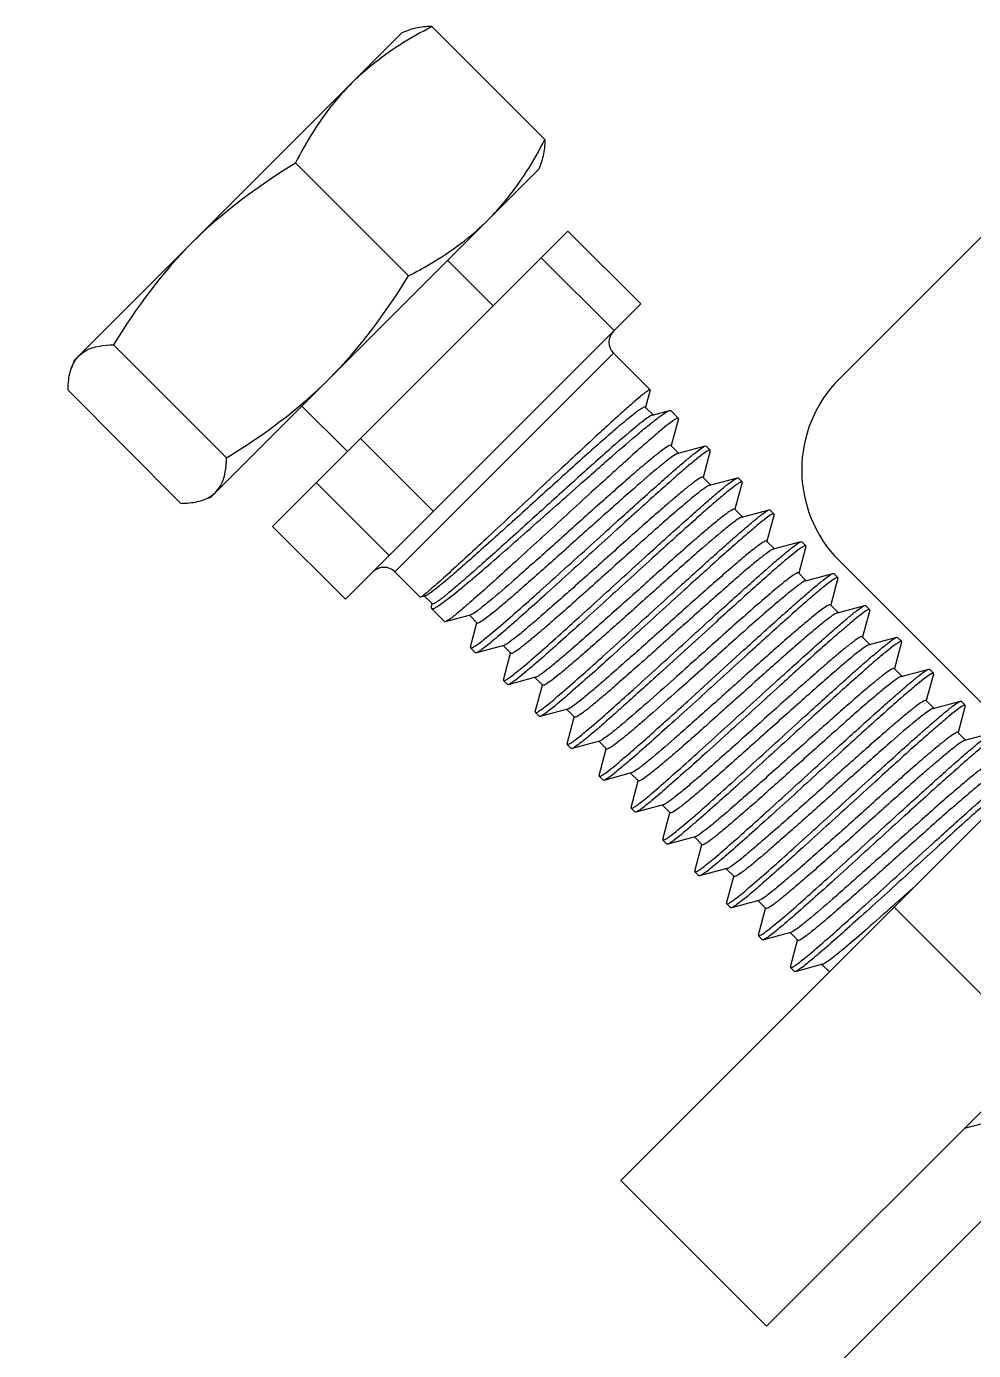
# Model space of a CAD drawing. Extents: x -409572 to -157272, y 600795 to 878326.
# Drawn here: x -394591.3 to -394403.5, y 807111 to 807373.7 of the extents above; entities that cross this region are included whole.
import ezdxf

# ---------------------------------------------------------------- set-up
doc = ezdxf.new("R2010")
doc.units = 0
doc.header["$LTSCALE"] = 1000
doc.header["$MEASUREMENT"] = 0
doc.layers.get('0').update_dxf_attribs({"linetype": 'CONTINUOUS'})

msp = doc.modelspace()

# ---------------------------------------------------------------- linework, layer by layer
for p, q in [((-394510.9, 807373.65), (-394488.49, 807351.24)), ((-394581.86, 807307.39), (-394516.81, 807372.44)), ((-394516.81, 807372.44), (-394515.33, 807372.98)), ((-394268.21, 807349.99), (-394473.44, 807144.76)), ((-394382.81, 807351.03), (-394430.06, 807303.78)), ((-394554.75, 807280.28), (-394489.7, 807345.34)), ((-394537.97, 807346.58), (-394515.56, 807324.17)), ((-394489.16, 807346.82), (-394489.7, 807345.34)), ((-394483.9, 807333.06), (-394542.48, 807274.48)), ((-394483.9, 807333.06), (-394469.45, 807318.61)), ((-394507.77, 807327.27), (-394498.74, 807318.23)), ((-394489.19, 807327.78), (-394474.73, 807313.33)), ((-394528.03, 807260.03), (-394469.45, 807318.61)), ((-394574.05, 807310.5), (-394551.64, 807288.09)), ((-394474.89, 807308.83), (-394518.25, 807265.47)), ((-394467.63, 807301.58), (-394474.89, 807308.83)), ((-394581.86, 807307.39), (-394582.4, 807305.91)), ((-394583.07, 807301.49), (-394560.66, 807279.07)), ((-394467.62, 807301.49), (-394468.52, 807298.15)), ((-394467.62, 807301.49), (-394467.63, 807301.58)), ((-394536.68, 807298.35), (-394527.65, 807289.32)), ((-394468.57, 807298.16), (-394467.04, 807296.62)), ((-394467.16, 807296.59), (-394463.76, 807297.5)), ((-394463.76, 807297.5), (-394463.53, 807297.48)), ((-394462.02, 807295.97), (-394463.53, 807297.48)), ((-394462.01, 807295.82), (-394463.42, 807290.55)), ((-394462.01, 807295.82), (-394462.02, 807295.97)), ((-394444.53, 807115.85), (-394263.8, 807296.57)), ((-394525.06, 807291.91), (-394510.6, 807277.46)), ((-394463.48, 807290.57), (-394461.95, 807289.03)), ((-394462.08, 807289), (-394456.64, 807290.45)), ((-394455.69, 807289.49), (-394457.1, 807284.22)), ((-394456.64, 807290.45), (-394456.49, 807290.43)), ((-394455.7, 807289.64), (-394456.49, 807290.43)), ((-394455.69, 807289.49), (-394455.7, 807289.64)), ((-394457.16, 807284.24), (-394455.62, 807282.71)), ((-394455.75, 807282.67), (-394450.31, 807284.12)), ((-394450.31, 807284.12), (-394450.16, 807284.11)), ((-394449.37, 807283.32), (-394450.16, 807284.11)), ((-394533.81, 807283.16), (-394519.35, 807268.7)), ((-394449.36, 807283.17), (-394450.78, 807277.9)), ((-394449.36, 807283.17), (-394449.37, 807283.32)), ((-394556.23, 807279.74), (-394554.75, 807280.28)), ((-394450.83, 807277.91), (-394449.3, 807276.38)), ((-394449.43, 807276.35), (-394443.99, 807277.8)), ((-394443.04, 807276.84), (-394444.45, 807271.57)), ((-394443.99, 807277.8), (-394443.84, 807277.78)), ((-394443.05, 807277), (-394443.84, 807277.78)), ((-394443.04, 807276.84), (-394443.05, 807277)), ((-394542.48, 807274.48), (-394528.03, 807260.03)), ((-394444.51, 807271.59), (-394442.97, 807270.06)), ((-394443.11, 807270.02), (-394437.66, 807271.47)), ((-394437.66, 807271.47), (-394437.51, 807271.46)), ((-394436.72, 807270.67), (-394437.51, 807271.46)), ((-394436.71, 807270.52), (-394438.13, 807265.25)), ((-394436.71, 807270.52), (-394436.72, 807270.67)), ((-394430.06, 807267.64), (-394393.92, 807231.5)), ((-394513.23, 807260.44), (-394518.25, 807265.47)), ((-394438.18, 807265.27), (-394436.65, 807263.73)), ((-394436.78, 807263.7), (-394431.34, 807265.15)), ((-394430.39, 807264.2), (-394431.8, 807258.93)), ((-394431.34, 807265.15), (-394431.19, 807265.14)), ((-394430.4, 807264.35), (-394431.19, 807265.14)), ((-394430.39, 807264.2), (-394430.4, 807264.35)), ((-394513.17, 807260.44), (-394513.23, 807260.44)), ((-394512.21, 807260.7), (-394513.17, 807260.44)), ((-394510.79, 807259.13), (-394512.33, 807260.67)), ((-394511.01, 807258.49), (-394510.84, 807259.14)), ((-394511.01, 807258.49), (-394510.99, 807258.2)), ((-394508.36, 807255.57), (-394510.99, 807258.2)), ((-394431.86, 807258.94), (-394430.33, 807257.41)), ((-394430.46, 807257.37), (-394425.01, 807258.82)), ((-394424.06, 807257.87), (-394425.48, 807252.6)), ((-394425.01, 807258.82), (-394424.86, 807258.81)), ((-394424.07, 807258.02), (-394424.86, 807258.81)), ((-394424.06, 807257.87), (-394424.07, 807258.02)), ((-394508.24, 807255.57), (-394508.36, 807255.57)), ((-394503.31, 807256.89), (-394508.24, 807255.57)), ((-394501.9, 807255.32), (-394503.44, 807256.86)), ((-394503.22, 807250.6), (-394501.96, 807255.34)), ((-394454.54, 807255.53), (-394465.75, 807245.32)), ((-394430.46, 807257.37), (-394430.54, 807257.35)), ((-394425.53, 807252.62), (-394424, 807251.08)), ((-394424.13, 807251.05), (-394418.69, 807252.5)), ((-394418.69, 807252.5), (-394418.54, 807252.49)), ((-394417.75, 807251.7), (-394418.54, 807252.49)), ((-394503.22, 807250.6), (-394503.2, 807250.42)), ((-394502.23, 807249.44), (-394503.21, 807250.42)), ((-394496.64, 807250.89), (-394502.07, 807249.43)), ((-394495.24, 807249.32), (-394496.77, 807250.85)), ((-394460.21, 807239.79), (-394449, 807249.99)), ((-394417.74, 807251.55), (-394419.15, 807246.28)), ((-394417.74, 807251.55), (-394417.75, 807251.7)), ((-394496.7, 807244.05), (-394495.3, 807249.33)), ((-394490.32, 807244.56), (-394495.75, 807243.1)), ((-394488.91, 807242.99), (-394490.45, 807244.53)), ((-394490.19, 807244.61), (-394490.32, 807244.56)), ((-394419.21, 807246.29), (-394417.68, 807244.76)), ((-394417.81, 807244.72), (-394412.36, 807246.17)), ((-394411.41, 807245.22), (-394412.83, 807239.95)), ((-394412.36, 807246.17), (-394412.21, 807246.16)), ((-394411.42, 807245.37), (-394412.21, 807246.16)), ((-394411.41, 807245.22), (-394411.42, 807245.37)), ((-394496.7, 807244.05), (-394496.69, 807243.9)), ((-394495.9, 807243.11), (-394496.69, 807243.9)), ((-394495.75, 807243.1), (-394495.9, 807243.11)), ((-394490.38, 807237.73), (-394488.97, 807243.01)), ((-394412.89, 807239.97), (-394411.35, 807238.43)), ((-394411.48, 807238.4), (-394406.04, 807239.85)), ((-394406.04, 807239.85), (-394405.89, 807239.84)), ((-394405.1, 807239.05), (-394405.89, 807239.84)), ((-394490.38, 807237.73), (-394490.37, 807237.58)), ((-394489.58, 807236.79), (-394490.37, 807237.58)), ((-394489.43, 807236.78), (-394489.58, 807236.79)), ((-394483.99, 807238.24), (-394489.43, 807236.78)), ((-394482.59, 807236.67), (-394484.12, 807238.2)), ((-394484.05, 807231.4), (-394482.65, 807236.68)), ((-394405.09, 807238.9), (-394406.5, 807233.63)), ((-394405.09, 807238.9), (-394405.1, 807239.05)), ((-395917.99, 805620.7), (-394307.2, 807231.49)), ((-394484.05, 807231.4), (-394484.04, 807231.25)), ((-394477.67, 807231.91), (-394483.1, 807230.45)), ((-394476.27, 807230.35), (-394477.8, 807231.88)), ((-394406.56, 807233.64), (-394405.03, 807232.11)), ((-394405.16, 807232.08), (-394399.71, 807233.52)), ((-394483.25, 807230.47), (-394484.04, 807231.25)), ((-394483.1, 807230.45), (-394483.25, 807230.47)), ((-394477.73, 807225.08), (-394476.32, 807230.36)), ((-394477.73, 807225.08), (-394477.72, 807224.93)), ((-394476.93, 807224.14), (-394477.72, 807224.93)), ((-394476.78, 807224.13), (-394476.93, 807224.14)), ((-394471.34, 807225.59), (-394476.78, 807224.13)), ((-394469.94, 807224.02), (-394471.47, 807225.55)), ((-394471.4, 807218.76), (-394470, 807224.04)), ((-394471.4, 807218.76), (-394471.39, 807218.61)), ((-394470.6, 807217.82), (-394471.39, 807218.61)), ((-394465.02, 807219.26), (-394470.45, 807217.81)), ((-394463.62, 807217.7), (-394465.15, 807219.23)), ((-394470.45, 807217.81), (-394470.6, 807217.82)), ((-394465.08, 807212.43), (-394463.67, 807217.71)), ((-394465.08, 807212.43), (-394465.07, 807212.28)), ((-394464.28, 807211.49), (-394465.07, 807212.28)), ((-394464.13, 807211.48), (-394464.28, 807211.49)), ((-394458.69, 807212.94), (-394464.13, 807211.48)), ((-394457.29, 807211.37), (-394458.83, 807212.9)), ((-394458.75, 807206.11), (-394457.35, 807211.39)), ((-394458.75, 807206.11), (-394458.74, 807205.96)), ((-394457.95, 807205.17), (-394458.74, 807205.96)), ((-394457.8, 807205.16), (-394457.95, 807205.17)), ((-394452.37, 807206.62), (-394457.8, 807205.16)), ((-394450.97, 807205.05), (-394452.5, 807206.58)), ((-394452.22, 807206.67), (-394452.37, 807206.62)), ((-394452.43, 807199.78), (-394451.02, 807205.06)), ((-394446.04, 807200.29), (-394451.48, 807198.83)), ((-394444.64, 807198.72), (-394446.18, 807200.26)), ((-394452.43, 807199.78), (-394452.42, 807199.63)), ((-394451.63, 807198.84), (-394452.42, 807199.63)), ((-394451.48, 807198.83), (-394451.63, 807198.84)), ((-394446.11, 807193.46), (-394444.7, 807198.74)), ((-394390.32, 807170.06), (-394419.23, 807198.97)), ((-394446.11, 807193.46), (-394446.09, 807193.31)), ((-394445.31, 807192.52), (-394446.09, 807193.31)), ((-394445.15, 807192.51), (-394445.31, 807192.52)), ((-394439.72, 807193.97), (-394445.15, 807192.51)), ((-394438.32, 807192.4), (-394439.85, 807193.93)), ((-394439.78, 807187.13), (-394438.38, 807192.41)), ((-394439.78, 807187.13), (-394439.77, 807186.98)), ((-394438.98, 807186.19), (-394439.77, 807186.98)), ((-394433.4, 807187.64), (-394438.83, 807186.18)), ((-394432.06, 807186.14), (-394433.53, 807187.61)), ((-394438.83, 807186.18), (-394438.98, 807186.19)), ((-394401.77, 807156.02), (-394405.3, 807155.07)), ((-394444.53, 807115.85), (-394473.44, 807144.76))]:
    msp.add_line(p, q)
for centre, radius, start, end in [((-394472.72, 807311), 3.07, 135, 225), ((-394411.99, 807285.71), 25.55, 135, 225), ((-394520.42, 807263.3), 3.07, 45, 135), ((-396253.74, 809256.53), 2756.29, 311.71933, 311.84456)]:
    msp.add_arc(centre, radius, start, end)
for points, knots in [([(-394526.78, 807362.46), (-394525.64, 807363.6), (-394520.84, 807367.98), (-394515.25, 807371.43), (-394510.9, 807373.65)], [0, 0, 0, 0, 0.248254, 1, 1, 1, 1]), ([(-394510.9, 807373.65), (-394511.31, 807373.64), (-394512.82, 807373.58), (-394514.33, 807373.34), (-394515.37, 807372.96)], [0, 0, 0, 0, 0.270862, 1, 1, 1, 1]), ([(-394526.78, 807362.46), (-394527.92, 807361.32), (-394532.3, 807356.52), (-394535.75, 807350.93), (-394537.97, 807346.58)], [0, 0, 0, 0, 0.248254, 1, 1, 1, 1]), ([(-394499.68, 807335.36), (-394498.54, 807336.5), (-394494.16, 807341.31), (-394490.71, 807346.89), (-394488.49, 807351.24)], [0, 0, 0, 0, 0.248254, 1, 1, 1, 1]), ([(-394488.49, 807351.24), (-394488.5, 807350.83), (-394488.56, 807349.33), (-394488.8, 807347.81), (-394489.18, 807346.78)], [0, 0, 0, 0, 0.270862, 1, 1, 1, 1]), ([(-394515.56, 807324.17), (-394514.1, 807324.92), (-394508.4, 807328.02), (-394503.11, 807331.93), (-394499.68, 807335.36)], [0, 0, 0, 0, 0.25305, 1, 1, 1, 1]), ([(-394580.91, 807308.34), (-394580.53, 807308.72), (-394578.53, 807310.19), (-394575.95, 807310.47), (-394574.05, 807310.5)], [0, 0, 0, 0, 0.22235, 1, 1, 1, 1]), ([(-394582.38, 807305.95), (-394582.3, 807306.18), (-394581.94, 807307.05), (-394581.4, 807307.85), (-394580.91, 807308.34)], [0, 0, 0, 0, 0.261173, 1, 1, 1, 1]), ([(-394583.07, 807301.49), (-394583.06, 807301.89), (-394583, 807303.4), (-394582.76, 807304.91), (-394582.38, 807305.95)], [0, 0, 0, 0, 0.270862, 1, 1, 1, 1]), ([(-394467.63, 807301.58), (-394467.66, 807301.61), (-394467.85, 807301.54), (-394468.1, 807301.38), (-394468.55, 807301.06), (-394469.41, 807300.38), (-394470.84, 807299.17), (-394472.91, 807297.33), (-394475.46, 807295.03), (-394478.4, 807292.33), (-394481.66, 807289.31), (-394483.93, 807287.19), (-394485.11, 807286.1)], [0, 0, 0, 0, 0.005961, 0.020019, 0.042763, 0.074169, 0.16218, 0.281779, 0.42973, 0.601989, 0.793845, 1, 1, 1, 1]), ([(-394468.57, 807298.16), (-394468.62, 807298.21), (-394468.87, 807298.14), (-394469.22, 807297.94), (-394469.81, 807297.56), (-394470.93, 807296.72), (-394472.76, 807295.23), (-394475.37, 807292.98), (-394478.52, 807290.22), (-394482.09, 807287.04), (-394485.93, 807283.57), (-394489.93, 807279.95), (-394493.93, 807276.33), (-394497.81, 807272.83), (-394501.42, 807269.59), (-394504.65, 807266.73), (-394507.39, 807264.36), (-394509.56, 807262.53), (-394511.09, 807261.39), (-394511.9, 807260.78), (-394512.21, 807260.7)], [0, 0, 0, 0, 0.003403, 0.010859, 0.022763, 0.03908, 0.084361, 0.145013, 0.218706, 0.302631, 0.393625, 0.488307, 0.583205, 0.674888, 0.760095, 0.835845, 0.89954, 0.949057, 0.982826, 1, 1, 1, 1]), ([(-394481.68, 807282.68), (-394479.52, 807284.59), (-394475.55, 807288.09), (-394470.84, 807292.16), (-394467.7, 807294.74), (-394465.98, 807296.11), (-394464.73, 807296.98), (-394464.04, 807297.42), (-394463.76, 807297.5)], [0, 0, 0, 0, 0.372718, 0.681061, 0.801832, 0.896452, 0.962849, 1, 1, 1, 1]), ([(-394467.67, 807296.34), (-394468.13, 807296.06), (-394469.24, 807295.22), (-394472.23, 807292.79), (-394477.12, 807288.49), (-394483.94, 807282.37), (-394490.16, 807276.73), (-394495.22, 807272.16), (-394498.78, 807268.96), (-394502.01, 807266.08), (-394504.83, 807263.62), (-394507.15, 807261.65), (-394508.74, 807260.36), (-394509.72, 807259.63), (-394510.23, 807259.31), (-394510.53, 807259.13), (-394510.75, 807259.09), (-394510.79, 807259.13)], [0, 0, 0, 0, 0.028596, 0.073027, 0.202674, 0.370878, 0.554611, 0.644603, 0.729354, 0.806116, 0.872445, 0.926278, 0.966, 0.980209, 0.990539, 0.997006, 1, 1, 1, 1]), ([(-394462.02, 807295.97), (-394462.06, 807296.01), (-394462.26, 807295.97), (-394462.53, 807295.81), (-394463, 807295.51), (-394463.89, 807294.85), (-394465.34, 807293.68), (-394467.46, 807291.88), (-394470.04, 807289.61), (-394473.01, 807286.95), (-394476.31, 807283.96), (-394478.61, 807281.87), (-394479.8, 807280.79)], [0, 0, 0, 0, 0.00672, 0.021093, 0.043999, 0.075491, 0.163523, 0.283007, 0.430749, 0.60272, 0.794233, 1, 1, 1, 1]), ([(-394467.16, 807296.59), (-394467.19, 807296.58), (-394467.37, 807296.52), (-394467.54, 807296.42), (-394467.67, 807296.34)], [0, 0, 0, 0, 0.181453, 1, 1, 1, 1]), ([(-394463.48, 807290.57), (-394463.52, 807290.61), (-394463.73, 807290.58), (-394464.25, 807290.3), (-394465.33, 807289.55), (-394466.99, 807288.23), (-394469.19, 807286.39), (-394471.84, 807284.1), (-394474.87, 807281.43), (-394478.17, 807278.49), (-394482.82, 807274.34), (-394488.47, 807269.27), (-394494.59, 807263.84), (-394498.93, 807260.08), (-394501.56, 807258), (-394502.52, 807257.29), (-394502.93, 807257.07)], [0, 0, 0, 0, 0.003326, 0.010207, 0.036006, 0.077506, 0.133409, 0.201849, 0.280515, 0.366741, 0.457609, 0.640942, 0.80605, 0.931108, 0.973278, 1, 1, 1, 1]), ([(-394474.34, 807275.33), (-394472.17, 807277.3), (-394469.04, 807280.12), (-394465.04, 807283.67), (-394462.52, 807285.88), (-394460.4, 807287.68), (-394458.73, 807289.06), (-394457.54, 807289.93), (-394456.89, 807290.38), (-394456.64, 807290.45)], [0, 0, 0, 0, 0.377224, 0.54287, 0.687753, 0.808376, 0.901881, 0.966123, 1, 1, 1, 1]), ([(-394455.7, 807289.64), (-394455.73, 807289.68), (-394455.93, 807289.64), (-394456.42, 807289.37), (-394457.45, 807288.64), (-394459.02, 807287.36), (-394461.15, 807285.56), (-394463.73, 807283.31), (-394466.72, 807280.65), (-394470.02, 807277.67), (-394472.32, 807275.58), (-394473.51, 807274.5)], [0, 0, 0, 0, 0.006764, 0.021168, 0.075586, 0.163643, 0.283139, 0.43087, 0.602811, 0.794278, 1, 1, 1, 1]), ([(-394553.8, 807281.23), (-394553.42, 807281.62), (-394551.95, 807283.61), (-394551.67, 807286.2), (-394551.64, 807288.09)], [0, 0, 0, 0, 0.22235, 1, 1, 1, 1]), ([(-394462.64, 807288.72), (-394463.08, 807288.45), (-394464.12, 807287.68), (-394466.85, 807285.48), (-394471.29, 807281.63), (-394477.44, 807276.16), (-394483.06, 807271.12), (-394487.63, 807267.03), (-394490.86, 807264.16), (-394493.81, 807261.57), (-394496.39, 807259.35), (-394498.52, 807257.57), (-394500.12, 807256.3), (-394501.16, 807255.58), (-394501.66, 807255.31), (-394501.87, 807255.28), (-394501.9, 807255.32)], [0, 0, 0, 0, 0.02987, 0.074864, 0.204049, 0.370755, 0.553129, 0.642736, 0.727349, 0.804209, 0.870824, 0.925059, 0.965214, 0.990129, 0.996773, 1, 1, 1, 1]), ([(-394462.08, 807289), (-394462.11, 807288.99), (-394462.31, 807288.92), (-394462.5, 807288.81), (-394462.64, 807288.72)], [0, 0, 0, 0, 0.180154, 1, 1, 1, 1]), ([(-394485.11, 807286.1), (-394488.37, 807283.05), (-394493.19, 807278.53), (-394499.44, 807272.69), (-394503.64, 807268.78), (-394507.22, 807265.49), (-394509.74, 807263.21), (-394511.34, 807261.83), (-394512.17, 807261.13), (-394512.75, 807260.7), (-394513.05, 807260.47), (-394513.17, 807260.44)], [0, 0, 0, 0, 0.352343, 0.521286, 0.674411, 0.804337, 0.904804, 0.942423, 0.971006, 0.990237, 1, 1, 1, 1]), ([(-394457.16, 807284.24), (-394457.2, 807284.28), (-394457.42, 807284.24), (-394457.96, 807283.95), (-394459.1, 807283.15), (-394460.83, 807281.76), (-394463.14, 807279.82), (-394465.92, 807277.42), (-394469.07, 807274.64), (-394472.5, 807271.59), (-394477.26, 807267.32), (-394481.99, 807263.09), (-394486.52, 807259.08), (-394489.49, 807256.47), (-394492.05, 807254.29), (-394494.08, 807252.6), (-394495.54, 807251.53), (-394496.33, 807250.97), (-394496.64, 807250.89)], [0, 0, 0, 0, 0.003454, 0.01069, 0.03788, 0.081592, 0.14037, 0.212137, 0.294327, 0.383985, 0.477885, 0.664852, 0.751185, 0.82854, 0.894141, 0.945652, 0.981282, 1, 1, 1, 1]), ([(-394467.98, 807268.97), (-394465.81, 807270.94), (-394462.68, 807273.77), (-394458.69, 807277.33), (-394456.18, 807279.54), (-394454.06, 807281.35), (-394452.39, 807282.73), (-394451.2, 807283.6), (-394450.56, 807284.05), (-394450.31, 807284.12)], [0, 0, 0, 0, 0.377469, 0.543191, 0.688109, 0.808726, 0.902172, 0.966298, 1, 1, 1, 1]), ([(-394556.2, 807279.76), (-394555.96, 807279.84), (-394555.1, 807280.2), (-394554.29, 807280.74), (-394553.8, 807281.23)], [0, 0, 0, 0, 0.261173, 1, 1, 1, 1]), ([(-394510.99, 807258.2), (-394510.92, 807258.13), (-394510.55, 807258.21), (-394510.03, 807258.49), (-394509.17, 807259.04), (-394507.54, 807260.24), (-394504.92, 807262.34), (-394501.19, 807265.49), (-394496.79, 807269.31), (-394491.93, 807273.59), (-394486.85, 807278.1), (-394483.4, 807281.15), (-394481.68, 807282.68)], [0, 0, 0, 0, 0.007718, 0.024092, 0.050069, 0.085552, 0.183385, 0.312896, 0.467567, 0.639554, 0.820094, 1, 1, 1, 1]), ([(-394455.75, 807282.67), (-394456.07, 807282.59), (-394456.85, 807282.03), (-394458.31, 807280.96), (-394460.34, 807279.27), (-394462.9, 807277.1), (-394465.87, 807274.49), (-394470.41, 807270.47), (-394475.13, 807266.24), (-394479.89, 807261.97), (-394483.32, 807258.92), (-394486.48, 807256.14), (-394489.25, 807253.73), (-394491.56, 807251.79), (-394493.3, 807250.41), (-394494.43, 807249.61), (-394494.97, 807249.31), (-394495.2, 807249.28), (-394495.24, 807249.32)], [0, 0, 0, 0, 0.01868, 0.054279, 0.105765, 0.171349, 0.248696, 0.335028, 0.522011, 0.615926, 0.705601, 0.787808, 0.859593, 0.918386, 0.962109, 0.989307, 0.996546, 1, 1, 1, 1]), ([(-394449.37, 807283.32), (-394449.41, 807283.36), (-394449.61, 807283.32), (-394449.89, 807283.16), (-394450.35, 807282.87), (-394451.25, 807282.21), (-394452.71, 807281.04), (-394454.82, 807279.24), (-394457.41, 807276.98), (-394460.39, 807274.32), (-394463.7, 807271.35), (-394466, 807269.26), (-394467.19, 807268.18)], [0, 0, 0, 0, 0.006769, 0.021177, 0.044114, 0.075625, 0.163681, 0.283172, 0.430898, 0.602836, 0.794292, 1, 1, 1, 1]), ([(-394560.66, 807279.07), (-394560.25, 807279.08), (-394558.74, 807279.14), (-394557.23, 807279.38), (-394556.2, 807279.76)], [0, 0, 0, 0, 0.270862, 1, 1, 1, 1]), ([(-394479.8, 807280.79), (-394483.06, 807277.81), (-394487.87, 807273.38), (-394494.13, 807267.67), (-394498.35, 807263.84), (-394501.98, 807260.6), (-394504.56, 807258.35), (-394506.21, 807256.98), (-394507.1, 807256.28), (-394507.74, 807255.83), (-394508.1, 807255.6), (-394508.24, 807255.57)], [0, 0, 0, 0, 0.348378, 0.515751, 0.667951, 0.797828, 0.899283, 0.937823, 0.967619, 0.988371, 1, 1, 1, 1]), ([(-394450.83, 807277.91), (-394450.87, 807277.96), (-394451.09, 807277.92), (-394451.62, 807277.64), (-394452.73, 807276.86), (-394454.42, 807275.51), (-394456.68, 807273.62), (-394459.4, 807271.27), (-394462.49, 807268.54), (-394465.86, 807265.55), (-394470.56, 807261.34), (-394476.24, 807256.25), (-394481.61, 807251.49), (-394485.33, 807248.29), (-394487.44, 807246.54), (-394488.99, 807245.35), (-394489.85, 807244.75), (-394490.19, 807244.61)], [0, 0, 0, 0, 0.0034, 0.010481, 0.037064, 0.079814, 0.137351, 0.207694, 0.288393, 0.376621, 0.469285, 0.654869, 0.819322, 0.88628, 0.93982, 0.978116, 1, 1, 1, 1]), ([(-394449.91, 807276.11), (-394450.33, 807275.86), (-394451.33, 807275.13), (-394454, 807273), (-394458.36, 807269.22), (-394464.44, 807263.83), (-394470.02, 807258.82), (-394474.58, 807254.74), (-394477.81, 807251.87), (-394480.77, 807249.28), (-394483.36, 807247.05), (-394485.5, 807245.25), (-394487.11, 807243.98), (-394488.16, 807243.25), (-394488.67, 807242.98), (-394488.87, 807242.95), (-394488.91, 807242.99)], [0, 0, 0, 0, 0.028607, 0.072452, 0.199893, 0.36582, 0.548462, 0.638549, 0.723814, 0.801433, 0.868843, 0.923828, 0.964605, 0.989945, 0.99671, 1, 1, 1, 1]), ([(-394461.65, 807262.64), (-394459.48, 807264.61), (-394456.36, 807267.45), (-394452.37, 807271), (-394449.85, 807273.22), (-394447.73, 807275.02), (-394446.06, 807276.41), (-394444.88, 807277.28), (-394444.24, 807277.73), (-394443.99, 807277.8)], [0, 0, 0, 0, 0.377471, 0.543199, 0.68812, 0.808735, 0.902176, 0.966298, 1, 1, 1, 1]), ([(-394443.05, 807277), (-394443.08, 807277.03), (-394443.28, 807276.99), (-394443.77, 807276.73), (-394444.8, 807275.99), (-394446.37, 807274.72), (-394448.5, 807272.92), (-394451.08, 807270.66), (-394454.07, 807268), (-394457.37, 807265.02), (-394459.67, 807262.94), (-394460.86, 807261.85)], [0, 0, 0, 0, 0.006751, 0.021138, 0.075529, 0.163569, 0.283057, 0.430793, 0.602755, 0.79425, 1, 1, 1, 1]), ([(-394449.43, 807276.35), (-394449.46, 807276.34), (-394449.63, 807276.28), (-394449.79, 807276.19), (-394449.91, 807276.11)], [0, 0, 0, 0, 0.185393, 1, 1, 1, 1]), ([(-394503.2, 807250.42), (-394503.14, 807250.36), (-394502.79, 807250.48), (-394502.31, 807250.77), (-394501.47, 807251.35), (-394500.42, 807252.17), (-394499.1, 807253.25), (-394496.88, 807255.11), (-394493.64, 807257.94), (-394489.29, 807261.81), (-394484.49, 807266.14), (-394479.45, 807270.7), (-394476.04, 807273.79), (-394474.34, 807275.33)], [0, 0, 0, 0, 0.006963, 0.023033, 0.048864, 0.084278, 0.128882, 0.182131, 0.311785, 0.466682, 0.638948, 0.819791, 1, 1, 1, 1]), ([(-394473.51, 807274.5), (-394476.77, 807271.55), (-394481.57, 807267.16), (-394487.82, 807261.49), (-394492.04, 807257.68), (-394495.68, 807254.46), (-394498.58, 807251.98), (-394500.48, 807250.43), (-394501.55, 807249.69), (-394501.92, 807249.47), (-394502.07, 807249.43)], [0, 0, 0, 0, 0.34673, 0.51345, 0.665272, 0.795129, 0.896992, 0.966206, 0.987594, 1, 1, 1, 1]), ([(-394444.51, 807271.59), (-394444.55, 807271.63), (-394444.76, 807271.6), (-394445.28, 807271.32), (-394446.37, 807270.56), (-394448.03, 807269.24), (-394450.25, 807267.39), (-394452.91, 807265.08), (-394455.95, 807262.41), (-394459.27, 807259.46), (-394463.92, 807255.3), (-394469.56, 807250.24), (-394474.93, 807245.48), (-394478.68, 807242.25), (-394480.84, 807240.44), (-394482.46, 807239.18), (-394483.37, 807238.53), (-394483.75, 807238.34)], [0, 0, 0, 0, 0.003357, 0.010314, 0.036413, 0.078396, 0.134939, 0.204143, 0.283646, 0.370725, 0.462392, 0.646848, 0.81189, 0.879926, 0.93509, 0.975533, 1, 1, 1, 1]), ([(-394455.33, 807256.32), (-394453.16, 807258.29), (-394450.03, 807261.12), (-394446.04, 807264.68), (-394443.53, 807266.89), (-394441.41, 807268.7), (-394439.74, 807270.09), (-394438.55, 807270.96), (-394437.91, 807271.4), (-394437.66, 807271.47)], [0, 0, 0, 0, 0.377474, 0.5432, 0.688119, 0.808732, 0.902174, 0.966298, 1, 1, 1, 1]), ([(-394496.69, 807243.9), (-394496.63, 807243.84), (-394496.28, 807243.99), (-394495.82, 807244.28), (-394495, 807244.88), (-394493.95, 807245.7), (-394492.64, 807246.79), (-394490.44, 807248.67), (-394487.22, 807251.51), (-394482.89, 807255.4), (-394478.09, 807259.75), (-394473.07, 807264.33), (-394469.67, 807267.42), (-394467.98, 807268.97)], [0, 0, 0, 0, 0.006649, 0.022591, 0.048358, 0.08374, 0.128335, 0.181594, 0.311309, 0.466309, 0.638694, 0.819661, 1, 1, 1, 1]), ([(-394467.19, 807268.18), (-394470.44, 807265.22), (-394475.25, 807260.83), (-394481.49, 807255.16), (-394485.72, 807251.36), (-394489.36, 807248.13), (-394492.26, 807245.66), (-394494.15, 807244.1), (-394495.22, 807243.37), (-394495.6, 807243.14), (-394495.75, 807243.1)], [0, 0, 0, 0, 0.346741, 0.513465, 0.665282, 0.795135, 0.896996, 0.966208, 0.987595, 1, 1, 1, 1]), ([(-394443.44, 807269.88), (-394443.83, 807269.66), (-394444.78, 807268.98), (-394446.45, 807267.66), (-394448.64, 807265.83), (-394452.4, 807262.57), (-394457.76, 807257.82), (-394463.38, 807252.78), (-394468, 807248.65), (-394471.28, 807245.73), (-394474.29, 807243.09), (-394476.92, 807240.81), (-394479.11, 807238.99), (-394480.75, 807237.68), (-394481.82, 807236.93), (-394482.34, 807236.66), (-394482.55, 807236.63), (-394482.59, 807236.67)], [0, 0, 0, 0, 0.026094, 0.067879, 0.124054, 0.192759, 0.358157, 0.5419, 0.632944, 0.719307, 0.798065, 0.866559, 0.922485, 0.963991, 0.989789, 0.996669, 1, 1, 1, 1]), ([(-394436.72, 807270.67), (-394436.76, 807270.71), (-394436.96, 807270.67), (-394437.24, 807270.51), (-394437.71, 807270.22), (-394438.6, 807269.56), (-394440.06, 807268.39), (-394442.17, 807266.59), (-394444.76, 807264.33), (-394447.74, 807261.67), (-394451.05, 807258.7), (-394453.35, 807256.61), (-394454.54, 807255.53)], [0, 0, 0, 0, 0.00677, 0.021179, 0.044118, 0.075631, 0.163692, 0.283187, 0.430912, 0.602844, 0.794295, 1, 1, 1, 1]), ([(-394443.11, 807270.02), (-394443.13, 807270.02), (-394443.24, 807269.98), (-394443.35, 807269.92), (-394443.44, 807269.88)], [0, 0, 0, 0, 0.197861, 1, 1, 1, 1]), ([(-394438.18, 807265.27), (-394438.24, 807265.32), (-394438.55, 807265.23), (-394438.97, 807264.98), (-394439.69, 807264.49), (-394441.05, 807263.45), (-394443.27, 807261.62), (-394446.42, 807258.91), (-394450.14, 807255.63), (-394454.25, 807251.97), (-394458.55, 807248.12), (-394461.45, 807245.52), (-394462.9, 807244.22)], [0, 0, 0, 0, 0.007187, 0.023409, 0.049389, 0.084973, 0.183182, 0.313164, 0.468251, 0.640433, 0.820786, 1, 1, 1, 1]), ([(-394436.78, 807263.7), (-394437.16, 807263.6), (-394438.11, 807262.88), (-394439.9, 807261.54), (-394442.41, 807259.41), (-394445.55, 807256.71), (-394449.17, 807253.51), (-394454.48, 807248.77), (-394458.56, 807245.1), (-394461.32, 807242.64)], [0, 0, 0, 0, 0.036102, 0.107011, 0.209882, 0.340038, 0.491461, 0.657121, 1, 1, 1, 1]), ([(-394449, 807249.99), (-394446.83, 807251.97), (-394443.71, 807254.8), (-394439.72, 807258.36), (-394437.2, 807260.57), (-394435.08, 807262.38), (-394433.42, 807263.76), (-394432.23, 807264.63), (-394431.59, 807265.08), (-394431.34, 807265.15)], [0, 0, 0, 0, 0.377469, 0.543192, 0.688111, 0.808729, 0.902174, 0.966298, 1, 1, 1, 1]), ([(-394430.4, 807264.35), (-394430.44, 807264.38), (-394430.63, 807264.35), (-394431.12, 807264.08), (-394432.15, 807263.34), (-394433.73, 807262.07), (-394435.85, 807260.27), (-394438.43, 807258.01), (-394441.42, 807255.35), (-394444.72, 807252.37), (-394447.02, 807250.29), (-394448.21, 807249.21)], [0, 0, 0, 0, 0.006764, 0.021166, 0.075581, 0.163632, 0.283123, 0.430854, 0.602802, 0.794275, 1, 1, 1, 1]), ([(-394490.37, 807237.58), (-394490.31, 807237.52), (-394489.96, 807237.66), (-394489.5, 807237.95), (-394488.67, 807238.55), (-394487.63, 807239.38), (-394486.32, 807240.47), (-394484.12, 807242.35), (-394480.89, 807245.19), (-394476.56, 807249.08), (-394471.77, 807253.43), (-394466.75, 807258), (-394463.35, 807261.1), (-394461.65, 807262.64)], [0, 0, 0, 0, 0.006666, 0.022627, 0.048408, 0.083802, 0.128405, 0.181668, 0.311381, 0.466366, 0.638733, 0.819684, 1, 1, 1, 1]), ([(-394460.86, 807261.85), (-394464.12, 807258.9), (-394468.92, 807254.51), (-394475.17, 807248.84), (-394479.39, 807245.03), (-394483.04, 807241.81), (-394485.93, 807239.33), (-394487.83, 807237.78), (-394488.9, 807237.04), (-394489.27, 807236.82), (-394489.43, 807236.78)], [0, 0, 0, 0, 0.346731, 0.513454, 0.665274, 0.795126, 0.896989, 0.966206, 0.987594, 1, 1, 1, 1]), ([(-394431.86, 807258.94), (-394431.9, 807258.98), (-394432.1, 807258.95), (-394432.61, 807258.69), (-394433.65, 807257.97), (-394435.25, 807256.7), (-394437.38, 807254.92), (-394439.95, 807252.71), (-394442.88, 807250.13), (-394446.1, 807247.28), (-394450.64, 807243.22), (-394456.2, 807238.22), (-394462.29, 807232.83), (-394466.66, 807229.04), (-394469.35, 807226.87), (-394470.37, 807226.12), (-394470.8, 807225.86)], [0, 0, 0, 0, 0.003275, 0.01, 0.035178, 0.075698, 0.130349, 0.197374, 0.27459, 0.359464, 0.449211, 0.631458, 0.797569, 0.925917, 0.970495, 1, 1, 1, 1]), ([(-394442.68, 807243.67), (-394440.51, 807245.64), (-394437.38, 807248.47), (-394433.39, 807252.03), (-394430.88, 807254.24), (-394428.76, 807256.05), (-394427.09, 807257.44), (-394425.9, 807258.31), (-394425.27, 807258.75), (-394425.01, 807258.82)], [0, 0, 0, 0, 0.377475, 0.543203, 0.688123, 0.808736, 0.902176, 0.966298, 1, 1, 1, 1]), ([(-394424.07, 807258.02), (-394424.11, 807258.06), (-394424.31, 807258.02), (-394424.8, 807257.75), (-394425.82, 807257.02), (-394427.4, 807255.74), (-394429.53, 807253.94), (-394432.11, 807251.68), (-394435.09, 807249.03), (-394438.4, 807246.05), (-394440.7, 807243.96), (-394441.89, 807242.88)], [0, 0, 0, 0, 0.006753, 0.021141, 0.075535, 0.163578, 0.283068, 0.430803, 0.602762, 0.794253, 1, 1, 1, 1]), ([(-394502.93, 807257.07), (-394502.96, 807257.04), (-394503.09, 807256.98), (-394503.21, 807256.92), (-394503.31, 807256.89)], [0, 0, 0, 0, 0.308118, 1, 1, 1, 1]), ([(-394484.04, 807231.25), (-394483.98, 807231.19), (-394483.63, 807231.34), (-394483.17, 807231.63), (-394482.35, 807232.23), (-394481.31, 807233.05), (-394479.99, 807234.14), (-394477.79, 807236.02), (-394474.57, 807238.87), (-394470.24, 807242.75), (-394465.45, 807247.1), (-394460.43, 807251.68), (-394457.03, 807254.77), (-394455.33, 807256.32)], [0, 0, 0, 0, 0.006653, 0.022601, 0.048372, 0.083758, 0.128357, 0.181617, 0.311328, 0.466323, 0.638705, 0.819669, 1, 1, 1, 1]), ([(-394430.54, 807257.35), (-394430.88, 807257.22), (-394431.71, 807256.63), (-394433.24, 807255.48), (-394435.32, 807253.74), (-394437.9, 807251.53), (-394440.89, 807248.91), (-394445.41, 807244.9), (-394450.1, 807240.7), (-394454.82, 807236.47), (-394458.21, 807233.46), (-394461.32, 807230.72), (-394464.05, 807228.35), (-394466.33, 807226.45), (-394468.03, 807225.09), (-394469.15, 807224.3), (-394469.68, 807224.01), (-394469.9, 807223.98), (-394469.94, 807224.02)], [0, 0, 0, 0, 0.02094, 0.058446, 0.111386, 0.177943, 0.255788, 0.342174, 0.52817, 0.621201, 0.709853, 0.790993, 0.861757, 0.919661, 0.962695, 0.989457, 0.996584, 1, 1, 1, 1]), ([(-394425.53, 807252.62), (-394425.58, 807252.66), (-394425.8, 807252.62), (-394426.34, 807252.33), (-394427.48, 807251.53), (-394429.21, 807250.14), (-394431.52, 807248.2), (-394434.29, 807245.8), (-394437.45, 807243.02), (-394440.88, 807239.97), (-394445.64, 807235.7), (-394450.36, 807231.47), (-394454.89, 807227.45), (-394457.87, 807224.84), (-394460.42, 807222.67), (-394462.46, 807220.98), (-394463.92, 807219.91), (-394464.71, 807219.35), (-394465.02, 807219.26)], [0, 0, 0, 0, 0.003453, 0.010691, 0.037881, 0.081592, 0.14037, 0.212138, 0.294327, 0.383985, 0.477885, 0.664851, 0.751185, 0.82854, 0.894141, 0.945651, 0.981282, 1, 1, 1, 1]), ([(-394436.35, 807237.34), (-394434.18, 807239.32), (-394431.06, 807242.15), (-394427.07, 807245.71), (-394424.55, 807247.92), (-394422.43, 807249.73), (-394420.77, 807251.11), (-394419.58, 807251.98), (-394418.94, 807252.43), (-394418.69, 807252.5)], [0, 0, 0, 0, 0.377472, 0.543197, 0.688115, 0.808729, 0.902174, 0.966298, 1, 1, 1, 1]), ([(-394424.13, 807251.05), (-394424.44, 807250.97), (-394425.23, 807250.41), (-394426.69, 807249.34), (-394428.72, 807247.65), (-394431.27, 807245.47), (-394434.25, 807242.86), (-394438.78, 807238.85), (-394443.5, 807234.62), (-394448.27, 807230.35), (-394451.7, 807227.3), (-394454.86, 807224.52), (-394457.63, 807222.11), (-394459.94, 807220.17), (-394461.67, 807218.78), (-394462.81, 807217.99), (-394463.35, 807217.69), (-394463.57, 807217.65), (-394463.62, 807217.7)], [0, 0, 0, 0, 0.01868, 0.054278, 0.105765, 0.171349, 0.248696, 0.335028, 0.522011, 0.615926, 0.705601, 0.787809, 0.859594, 0.918387, 0.96211, 0.989307, 0.996546, 1, 1, 1, 1]), ([(-394417.75, 807251.7), (-394417.79, 807251.74), (-394417.99, 807251.7), (-394418.27, 807251.54), (-394418.73, 807251.24), (-394419.62, 807250.59), (-394421.09, 807249.41), (-394423.2, 807247.62), (-394425.79, 807245.36), (-394428.77, 807242.7), (-394432.08, 807239.72), (-394434.37, 807237.64), (-394435.56, 807236.56)], [0, 0, 0, 0, 0.006772, 0.021184, 0.044125, 0.07564, 0.163702, 0.283197, 0.430921, 0.602852, 0.794299, 1, 1, 1, 1]), ([(-394502.07, 807249.43), (-394502.1, 807249.42), (-394502.16, 807249.41), (-394502.21, 807249.42), (-394502.23, 807249.44)], [0, 0, 0, 0, 0.601135, 1, 1, 1, 1]), ([(-394448.21, 807249.21), (-394451.47, 807246.25), (-394456.27, 807241.86), (-394462.52, 807236.19), (-394466.75, 807232.39), (-394470.39, 807229.16), (-394473.28, 807226.68), (-394475.18, 807225.13), (-394476.25, 807224.39), (-394476.62, 807224.17), (-394476.78, 807224.13)], [0, 0, 0, 0, 0.346742, 0.513466, 0.665282, 0.795133, 0.896995, 0.966208, 0.987595, 1, 1, 1, 1]), ([(-394465.75, 807245.32), (-394467.88, 807243.39), (-394470.95, 807240.6), (-394474.87, 807237.11), (-394477.34, 807234.94), (-394479.42, 807233.17), (-394481.06, 807231.81), (-394482.22, 807230.96), (-394482.85, 807230.52), (-394483.1, 807230.45)], [0, 0, 0, 0, 0.37799, 0.543633, 0.688373, 0.808786, 0.902082, 0.966176, 1, 1, 1, 1]), ([(-394419.21, 807246.29), (-394419.25, 807246.33), (-394419.47, 807246.3), (-394420.02, 807246), (-394421.15, 807245.2), (-394422.88, 807243.82), (-394425.19, 807241.88), (-394427.97, 807239.47), (-394431.12, 807236.69), (-394434.55, 807233.64), (-394439.32, 807229.38), (-394444.04, 807225.14), (-394448.57, 807221.13), (-394451.55, 807218.52), (-394454.1, 807216.34), (-394456.14, 807214.65), (-394457.59, 807213.58), (-394458.38, 807213.02), (-394458.69, 807212.94)], [0, 0, 0, 0, 0.003454, 0.01069, 0.03788, 0.081592, 0.14037, 0.212137, 0.294327, 0.383985, 0.477885, 0.664852, 0.751185, 0.82854, 0.894141, 0.945652, 0.981282, 1, 1, 1, 1]), ([(-394417.81, 807244.72), (-394418.12, 807244.64), (-394418.91, 807244.08), (-394420.36, 807243.01), (-394422.4, 807241.32), (-394424.95, 807239.15), (-394427.93, 807236.54), (-394432.46, 807232.52), (-394437.18, 807228.29), (-394441.95, 807224.03), (-394445.37, 807220.97), (-394448.53, 807218.19), (-394451.31, 807215.79), (-394453.62, 807213.85), (-394455.35, 807212.46), (-394456.48, 807211.66), (-394457.03, 807211.37), (-394457.25, 807211.33), (-394457.29, 807211.37)], [0, 0, 0, 0, 0.01868, 0.054279, 0.105765, 0.171349, 0.248696, 0.335028, 0.522011, 0.615925, 0.705601, 0.787808, 0.859593, 0.918386, 0.962109, 0.989307, 0.996546, 1, 1, 1, 1]), ([(-394430.03, 807231.02), (-394427.86, 807232.99), (-394424.73, 807235.82), (-394420.75, 807239.38), (-394418.23, 807241.59), (-394416.11, 807243.4), (-394414.44, 807244.79), (-394413.26, 807245.66), (-394412.62, 807246.11), (-394412.36, 807246.17)], [0, 0, 0, 0, 0.377469, 0.543193, 0.688114, 0.808731, 0.902175, 0.966298, 1, 1, 1, 1]), ([(-394411.42, 807245.37), (-394411.46, 807245.41), (-394411.66, 807245.37), (-394412.15, 807245.1), (-394413.18, 807244.37), (-394414.75, 807243.09), (-394416.88, 807241.29), (-394419.46, 807239.03), (-394422.44, 807236.38), (-394425.75, 807233.4), (-394428.05, 807231.31), (-394429.24, 807230.23)], [0, 0, 0, 0, 0.006759, 0.021154, 0.075559, 0.163605, 0.283093, 0.430826, 0.60278, 0.794263, 1, 1, 1, 1]), ([(-394462.9, 807244.22), (-394464.7, 807242.63), (-394467.97, 807239.72), (-394471.86, 807236.33), (-394474.44, 807234.19), (-394475.85, 807233.06), (-394476.87, 807232.34), (-394477.44, 807231.97), (-394477.67, 807231.91)], [0, 0, 0, 0, 0.374071, 0.682548, 0.803098, 0.897367, 0.963332, 1, 1, 1, 1]), ([(-394461.32, 807242.64), (-394463.24, 807240.93), (-394466, 807238.48), (-394469.49, 807235.44), (-394471.67, 807233.59), (-394473.41, 807232.16), (-394474.82, 807231.06), (-394475.58, 807230.58), (-394476.17, 807230.25), (-394476.27, 807230.35)], [0, 0, 0, 0, 0.397555, 0.569298, 0.716744, 0.835965, 0.923877, 0.978429, 1, 1, 1, 1]), ([(-394471.39, 807218.61), (-394471.33, 807218.55), (-394470.98, 807218.69), (-394470.52, 807218.98), (-394469.7, 807219.58), (-394468.65, 807220.41), (-394467.34, 807221.49), (-394465.14, 807223.37), (-394461.91, 807226.22), (-394457.59, 807230.11), (-394452.8, 807234.45), (-394447.78, 807239.03), (-394444.38, 807242.13), (-394442.68, 807243.67)], [0, 0, 0, 0, 0.006667, 0.022629, 0.048411, 0.083807, 0.128411, 0.181675, 0.311387, 0.466369, 0.638735, 0.819685, 1, 1, 1, 1]), ([(-394441.89, 807242.88), (-394445.14, 807239.92), (-394449.95, 807235.53), (-394456.19, 807229.86), (-394460.42, 807226.06), (-394464.06, 807222.83), (-394466.96, 807220.36), (-394468.85, 807218.81), (-394469.92, 807218.07), (-394470.3, 807217.85), (-394470.45, 807217.81)], [0, 0, 0, 0, 0.346729, 0.513451, 0.665273, 0.795127, 0.896989, 0.966206, 0.987594, 1, 1, 1, 1]), ([(-394477.72, 807224.93), (-394477.68, 807224.89), (-394477.48, 807224.93), (-394477.01, 807225.19), (-394476, 807225.91), (-394474.45, 807227.16), (-394472.37, 807228.92), (-394469.83, 807231.13), (-394466.9, 807233.74), (-394463.65, 807236.67), (-394461.38, 807238.72), (-394460.21, 807239.79)], [0, 0, 0, 0, 0.006765, 0.021121, 0.075359, 0.163169, 0.282417, 0.429984, 0.601928, 0.793658, 1, 1, 1, 1]), ([(-394412.89, 807239.97), (-394412.93, 807240.01), (-394413.14, 807239.97), (-394413.67, 807239.69), (-394414.77, 807238.92), (-394416.46, 807237.58), (-394418.7, 807235.69), (-394421.41, 807233.36), (-394424.49, 807230.65), (-394427.84, 807227.67), (-394432.53, 807223.47), (-394438.19, 807218.39), (-394443.57, 807213.63), (-394447.3, 807210.42), (-394449.42, 807208.65), (-394450.99, 807207.45), (-394451.86, 807206.83), (-394452.22, 807206.67)], [0, 0, 0, 0, 0.003388, 0.010435, 0.036885, 0.079424, 0.136687, 0.206717, 0.287086, 0.374999, 0.46739, 0.652665, 0.817282, 0.884537, 0.938524, 0.977409, 1, 1, 1, 1]), ([(-394423.7, 807224.7), (-394421.53, 807226.67), (-394418.41, 807229.5), (-394414.42, 807233.06), (-394411.9, 807235.27), (-394409.79, 807237.08), (-394408.12, 807238.46), (-394406.93, 807239.33), (-394406.29, 807239.78), (-394406.04, 807239.85)], [0, 0, 0, 0, 0.377477, 0.543204, 0.688124, 0.808736, 0.902175, 0.966298, 1, 1, 1, 1]), ([(-394465.07, 807212.28), (-394465.01, 807212.22), (-394464.66, 807212.37), (-394464.2, 807212.65), (-394463.37, 807213.25), (-394462.33, 807214.08), (-394461.02, 807215.17), (-394458.82, 807217.05), (-394455.59, 807219.89), (-394451.26, 807223.78), (-394446.47, 807228.13), (-394441.45, 807232.7), (-394438.05, 807235.8), (-394436.35, 807237.34)], [0, 0, 0, 0, 0.006648, 0.02259, 0.048356, 0.083739, 0.128335, 0.181593, 0.311305, 0.466305, 0.638692, 0.819661, 1, 1, 1, 1]), ([(-394411.92, 807238.19), (-394412.34, 807237.95), (-394413.32, 807237.23), (-394415.97, 807235.12), (-394420.31, 807231.36), (-394426.4, 807225.97), (-394431.99, 807220.95), (-394436.56, 807216.86), (-394439.81, 807213.98), (-394442.78, 807211.37), (-394445.38, 807209.12), (-394447.54, 807207.32), (-394449.15, 807206.04), (-394450.21, 807205.31), (-394450.72, 807205.04), (-394450.93, 807205.01), (-394450.97, 807205.05)], [0, 0, 0, 0, 0.027928, 0.071217, 0.197969, 0.363756, 0.546696, 0.637041, 0.722601, 0.800527, 0.868229, 0.923467, 0.96444, 0.989903, 0.996699, 1, 1, 1, 1]), ([(-394405.1, 807239.05), (-394405.14, 807239.09), (-394405.34, 807239.05), (-394405.82, 807238.78), (-394406.85, 807238.04), (-394408.43, 807236.77), (-394410.55, 807234.97), (-394413.13, 807232.71), (-394416.12, 807230.05), (-394419.43, 807227.07), (-394421.73, 807224.99), (-394422.92, 807223.91)], [0, 0, 0, 0, 0.006759, 0.021156, 0.075564, 0.163616, 0.28311, 0.430842, 0.60279, 0.794267, 1, 1, 1, 1]), ([(-394411.48, 807238.4), (-394411.51, 807238.39), (-394411.67, 807238.34), (-394411.81, 807238.26), (-394411.92, 807238.19)], [0, 0, 0, 0, 0.188568, 1, 1, 1, 1]), ([(-394435.56, 807236.56), (-394438.82, 807233.6), (-394443.63, 807229.21), (-394449.87, 807223.54), (-394454.1, 807219.74), (-394457.74, 807216.51), (-394460.64, 807214.03), (-394462.53, 807212.48), (-394463.6, 807211.74), (-394463.98, 807211.52), (-394464.13, 807211.48)], [0, 0, 0, 0, 0.346737, 0.513459, 0.66528, 0.795135, 0.896996, 0.966208, 0.987595, 1, 1, 1, 1]), ([(-394406.56, 807233.64), (-394406.6, 807233.68), (-394406.81, 807233.65), (-394407.33, 807233.38), (-394408.41, 807232.62), (-394410.06, 807231.31), (-394412.27, 807229.46), (-394414.92, 807227.17), (-394417.95, 807224.51), (-394421.25, 807221.57), (-394425.89, 807217.43), (-394431.52, 807212.38), (-394436.88, 807207.62), (-394440.64, 807204.38), (-394442.81, 807202.56), (-394444.45, 807201.27), (-394445.38, 807200.61), (-394445.76, 807200.41)], [0, 0, 0, 0, 0.003346, 0.01027, 0.03624, 0.078018, 0.134297, 0.203196, 0.28238, 0.369152, 0.460552, 0.644703, 0.809899, 0.878222, 0.93382, 0.974837, 1, 1, 1, 1]), ([(-394405.45, 807231.95), (-394405.84, 807231.75), (-394406.77, 807231.08), (-394408.42, 807229.78), (-394410.6, 807227.96), (-394414.36, 807224.72), (-394419.72, 807219.96), (-394425.35, 807214.91), (-394429.98, 807210.77), (-394433.27, 807207.84), (-394436.3, 807205.18), (-394438.94, 807202.89), (-394441.15, 807201.05), (-394442.79, 807199.74), (-394443.87, 807198.99), (-394444.39, 807198.71), (-394444.6, 807198.68), (-394444.64, 807198.72)], [0, 0, 0, 0, 0.025403, 0.066618, 0.122365, 0.190786, 0.356034, 0.54008, 0.631389, 0.718055, 0.797129, 0.865924, 0.922112, 0.96382, 0.989746, 0.996658, 1, 1, 1, 1]), ([(-394417.38, 807218.37), (-394415.21, 807220.34), (-394412.08, 807223.18), (-394408.1, 807226.73), (-394405.58, 807228.94), (-394403.46, 807230.75), (-394401.79, 807232.14), (-394400.61, 807233.01), (-394399.97, 807233.46), (-394399.71, 807233.52)], [0, 0, 0, 0, 0.377471, 0.543193, 0.688111, 0.808727, 0.902173, 0.966298, 1, 1, 1, 1]), ([(-394398.78, 807232.72), (-394398.81, 807232.76), (-394399.01, 807232.72), (-394399.29, 807232.57), (-394399.76, 807232.27), (-394400.65, 807231.61), (-394402.11, 807230.44), (-394404.23, 807228.64), (-394406.81, 807226.38), (-394409.8, 807223.73), (-394413.1, 807220.75), (-394415.4, 807218.66), (-394416.59, 807217.58)], [0, 0, 0, 0, 0.006773, 0.021185, 0.044126, 0.075641, 0.163702, 0.283196, 0.43092, 0.602853, 0.7943, 1, 1, 1, 1]), ([(-394458.74, 807205.96), (-394458.68, 807205.9), (-394458.34, 807206.04), (-394457.87, 807206.33), (-394457.05, 807206.93), (-394456.01, 807207.76), (-394454.7, 807208.84), (-394452.5, 807210.72), (-394449.27, 807213.57), (-394444.94, 807217.46), (-394440.15, 807221.8), (-394435.13, 807226.38), (-394431.73, 807229.48), (-394430.03, 807231.02)], [0, 0, 0, 0, 0.006657, 0.022608, 0.04838, 0.083767, 0.128365, 0.181625, 0.31134, 0.466334, 0.63871, 0.819671, 1, 1, 1, 1]), ([(-394429.24, 807230.23), (-394432.49, 807227.27), (-394437.3, 807222.88), (-394443.55, 807217.21), (-394447.77, 807213.41), (-394451.41, 807210.19), (-394454.31, 807207.71), (-394456.2, 807206.16), (-394457.28, 807205.42), (-394457.65, 807205.2), (-394457.8, 807205.16)], [0, 0, 0, 0, 0.346738, 0.513461, 0.665279, 0.79513, 0.896992, 0.966208, 0.987594, 1, 1, 1, 1]), ([(-394400.24, 807227.32), (-394400.28, 807227.36), (-394400.48, 807227.33), (-394400.99, 807227.06), (-394402.05, 807226.32), (-394403.67, 807225.04), (-394405.83, 807223.23), (-394408.44, 807220.99), (-394411.41, 807218.37), (-394414.66, 807215.48), (-394419.25, 807211.39), (-394424.84, 807206.37), (-394430.92, 807200.98), (-394435.26, 807197.22), (-394437.9, 807195.12), (-394438.88, 807194.4), (-394439.29, 807194.17)], [0, 0, 0, 0, 0.003304, 0.010111, 0.035617, 0.076659, 0.131985, 0.199788, 0.27782, 0.363483, 0.453918, 0.636961, 0.802699, 0.929211, 0.972307, 1, 1, 1, 1]), ([(-394411.06, 807212.05), (-394408.89, 807214.02), (-394405.76, 807216.85), (-394401.77, 807220.41), (-394399.25, 807222.62), (-394397.14, 807224.43), (-394395.47, 807225.81), (-394394.28, 807226.68), (-394393.64, 807227.13), (-394393.39, 807227.2)], [0, 0, 0, 0, 0.37747, 0.543196, 0.688117, 0.808733, 0.902176, 0.966298, 1, 1, 1, 1]), ([(-394392.45, 807226.4), (-394392.49, 807226.44), (-394392.69, 807226.4), (-394393.17, 807226.13), (-394394.2, 807225.4), (-394395.78, 807224.12), (-394397.9, 807222.32), (-394400.48, 807220.06), (-394403.47, 807217.4), (-394406.78, 807214.43), (-394409.08, 807212.34), (-394410.27, 807211.26)], [0, 0, 0, 0, 0.006754, 0.021145, 0.075539, 0.16358, 0.283067, 0.430802, 0.602761, 0.794254, 1, 1, 1, 1]), ([(-394470.8, 807225.86), (-394470.85, 807225.82), (-394471.03, 807225.72), (-394471.21, 807225.62), (-394471.34, 807225.59)], [0, 0, 0, 0, 0.319721, 1, 1, 1, 1]), ([(-394452.42, 807199.63), (-394452.36, 807199.57), (-394452.01, 807199.72), (-394451.55, 807200.01), (-394450.72, 807200.61), (-394449.68, 807201.43), (-394448.37, 807202.52), (-394446.17, 807204.4), (-394442.94, 807207.24), (-394438.61, 807211.13), (-394433.82, 807215.48), (-394428.8, 807220.06), (-394425.4, 807223.15), (-394423.7, 807224.7)], [0, 0, 0, 0, 0.006662, 0.022621, 0.048399, 0.083791, 0.128394, 0.181657, 0.311368, 0.466355, 0.638726, 0.819681, 1, 1, 1, 1]), ([(-394422.92, 807223.91), (-394426.17, 807220.95), (-394430.98, 807216.56), (-394437.22, 807210.89), (-394441.45, 807207.09), (-394445.09, 807203.86), (-394447.99, 807201.38), (-394449.88, 807199.83), (-394450.95, 807199.1), (-394451.33, 807198.87), (-394451.48, 807198.83)], [0, 0, 0, 0, 0.346729, 0.513449, 0.665271, 0.795127, 0.89699, 0.966206, 0.987594, 1, 1, 1, 1]), ([(-394399, 807225.69), (-394399.36, 807225.53), (-394400.23, 807224.91), (-394401.81, 807223.69), (-394403.94, 807221.92), (-394407.67, 807218.71), (-394413.04, 807213.95), (-394418.71, 807208.87), (-394423.39, 807204.68), (-394426.74, 807201.7), (-394429.81, 807198.99), (-394432.51, 807196.66), (-394434.75, 807194.78), (-394436.43, 807193.44), (-394437.53, 807192.67), (-394438.06, 807192.39), (-394438.28, 807192.36), (-394438.32, 807192.4)], [0, 0, 0, 0, 0.022835, 0.061922, 0.116063, 0.18342, 0.348093, 0.533262, 0.625558, 0.713362, 0.793619, 0.863541, 0.920711, 0.963177, 0.989581, 0.996616, 1, 1, 1, 1]), ([(-394446.09, 807193.31), (-394446.03, 807193.25), (-394445.69, 807193.39), (-394445.23, 807193.68), (-394444.4, 807194.28), (-394443.36, 807195.11), (-394442.05, 807196.19), (-394439.85, 807198.07), (-394436.62, 807200.92), (-394432.29, 807204.81), (-394427.5, 807209.15), (-394422.48, 807213.73), (-394419.08, 807216.83), (-394417.38, 807218.37)], [0, 0, 0, 0, 0.006647, 0.022587, 0.048351, 0.083733, 0.128327, 0.181585, 0.3113, 0.466301, 0.638689, 0.819659, 1, 1, 1, 1]), ([(-394416.59, 807217.58), (-394419.85, 807214.63), (-394424.65, 807210.24), (-394430.9, 807204.56), (-394435.12, 807200.76), (-394438.76, 807197.54), (-394441.66, 807195.06), (-394443.56, 807193.51), (-394444.63, 807192.77), (-394445, 807192.55), (-394445.15, 807192.51)], [0, 0, 0, 0, 0.34674, 0.513463, 0.665282, 0.795136, 0.896997, 0.966208, 0.987595, 1, 1, 1, 1]), ([(-394439.77, 807186.98), (-394439.71, 807186.92), (-394439.36, 807187.07), (-394438.9, 807187.36), (-394438.07, 807187.96), (-394437.03, 807188.78), (-394435.72, 807189.87), (-394433.52, 807191.75), (-394430.29, 807194.6), (-394425.97, 807198.48), (-394421.17, 807202.83), (-394416.15, 807207.41), (-394412.75, 807210.5), (-394411.06, 807212.05)], [0, 0, 0, 0, 0.006662, 0.022618, 0.048395, 0.083785, 0.128385, 0.181648, 0.311361, 0.46635, 0.638722, 0.819678, 1, 1, 1, 1]), ([(-394410.27, 807211.26), (-394413.52, 807208.3), (-394418.33, 807203.91), (-394424.57, 807198.24), (-394428.8, 807194.44), (-394432.44, 807191.21), (-394435.34, 807188.74), (-394437.23, 807187.18), (-394438.3, 807186.45), (-394438.68, 807186.22), (-394438.83, 807186.18)], [0, 0, 0, 0, 0.346734, 0.513458, 0.665277, 0.795128, 0.896991, 0.966206, 0.987594, 1, 1, 1, 1]), ([(-394419.48, 807199.2), (-394421.17, 807197.69), (-394424.26, 807194.95), (-394427.93, 807191.77), (-394430.35, 807189.77), (-394431.68, 807188.71), (-394432.64, 807188.04), (-394433.18, 807187.7), (-394433.4, 807187.64)], [0, 0, 0, 0, 0.375796, 0.683527, 0.803453, 0.897245, 0.963052, 1, 1, 1, 1]), ([(-394439.29, 807194.17), (-394439.34, 807194.14), (-394439.47, 807194.06), (-394439.62, 807193.99), (-394439.72, 807193.97)], [0, 0, 0, 0, 0.311285, 1, 1, 1, 1])]:
    msp.add_open_spline(points, degree=3, knots=knots)
for points in [[(-394558.36, 807330.89), (-394552.29, 807336.95), (-394545.3, 807342.12), (-394537.97, 807346.58)], [(-394558.36, 807330.89), (-394564.42, 807324.82), (-394569.59, 807317.82), (-394574.05, 807310.5)], [(-394531.25, 807303.78), (-394525.19, 807309.85), (-394520.02, 807316.85), (-394515.56, 807324.17)], [(-394551.64, 807288.09), (-394544.32, 807292.55), (-394537.32, 807297.72), (-394531.25, 807303.78)], [(-394483.75, 807238.34), (-394483.83, 807238.3), (-394483.91, 807238.26), (-394483.99, 807238.24)], [(-394405.16, 807232.08), (-394405.26, 807232.05), (-394405.36, 807232), (-394405.45, 807231.95)], [(-394445.76, 807200.41), (-394445.85, 807200.36), (-394445.95, 807200.32), (-394446.04, 807200.29)]]:
    msp.add_open_spline(points, degree=3)

doc.saveas('drawing.dxf')
